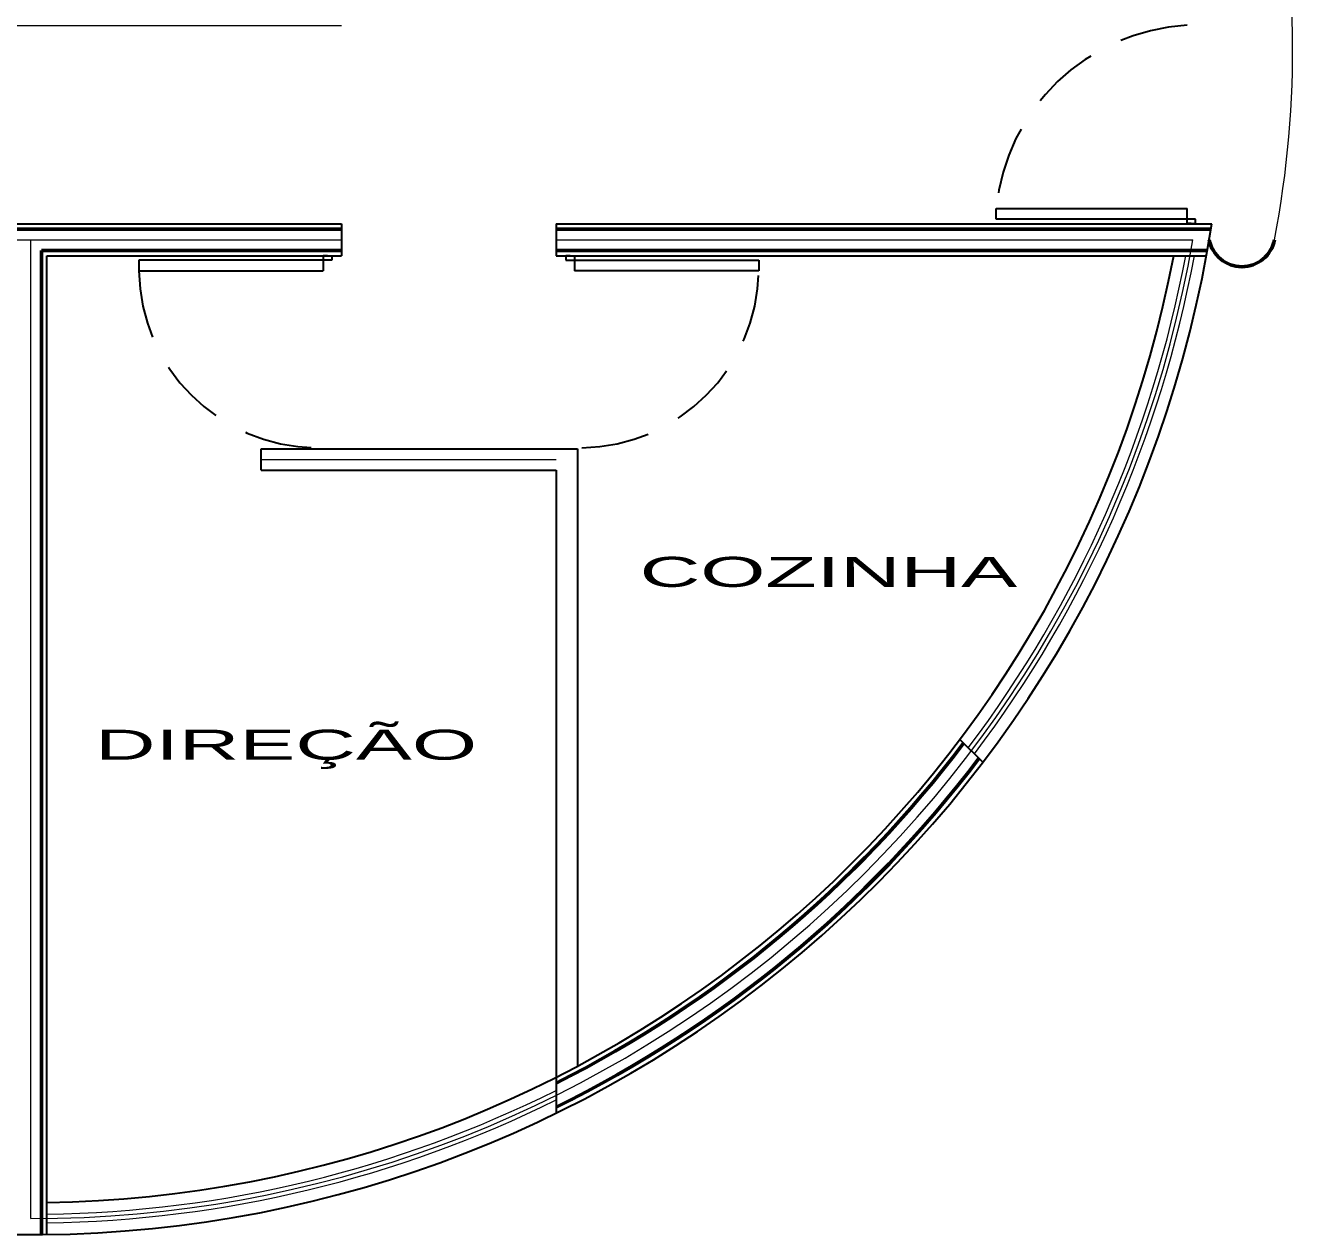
# Model space of a CAD drawing. Header units: millimetres. Extents: x 78.3 to 128, y 45 to 95.8.
# Drawn here: x 105.47 to 111.38, y 54.51 to 60.15 of the extents above; entities that cross this region are included whole.
import ezdxf

# ---------------------------------------------------------------- set-up
doc = ezdxf.new("R2010")
doc.units = ezdxf.units.MM
doc.header["$LTSCALE"] = 0.025
doc.linetypes.add('DASHED', pattern=[19.05, 12.7, -6.35])
for name, color, linetype, lineweight in [('EJES', 7, 'Continuous', 0), ('muebles', 255, 'Continuous', 25), ('MURO CARGA', 6, 'Continuous', 50), ('MURO DIVISORIO', 2, 'Continuous', 25), ('NOMBRES', 54, 'Continuous', 30), ('PISOS', 3, 'Continuous', 18), ('ventana', 4, 'Continuous', 15)]:
    doc.layers.add(name, color=color, linetype=linetype, lineweight=lineweight)
doc.styles.add('EST2', font='arial.ttf', dxfattribs={"width": 2, "height": 0.2})

msp = doc.modelspace()

# ---------------------------------------------------------------- linework, layer by layer
at = {"layer": 'EJES'}
for p, q in [((102.995, 60.154), (106.945, 60.154)), ((104.04, 59.154), (106.945, 59.154)), ((105.495, 54.5877), (105.495, 59.154)), ((107.945, 59.154), (110.9154, 59.154)), ((106.57, 58.129), (107.945, 58.129))]:
    msp.add_line(p, q, dxfattribs=at)
msp.add_arc((105.4952, 60.0877), 5.5, 269.99778, 350.22559, dxfattribs=at)
at = {"layer": 'muebles', "color": 0, "linetype": 'Continuous'}
for p, q in [((109.9978, 59.2996), (110.8878, 59.2996)), ((109.9978, 59.2496), (109.9978, 59.2996)), ((110.8878, 59.2496), (110.8878, 59.2996)), ((110.9278, 59.2496), (109.9978, 59.2496)), ((110.8878, 59.2296), (110.8878, 59.2496)), ((110.9078, 59.2296), (110.8878, 59.2296)), ((110.9078, 59.2296), (110.9278, 59.2296)), ((110.9278, 59.2296), (110.9278, 59.2496)), ((110.9278, 59.2296), (110.9278, 59.2496)), ((106.8996, 59.059), (105.9996, 59.059)), ((105.9996, 59.059), (105.9996, 59.009)), ((106.8796, 59.079), (106.8596, 59.079)), ((106.8596, 59.079), (106.8596, 59.059)), ((106.8596, 59.059), (106.8596, 59.009)), ((106.8796, 59.079), (106.8996, 59.079)), ((106.8996, 59.079), (106.8996, 59.059)), ((107.9904, 59.079), (107.9904, 59.059)), ((108.0104, 59.079), (107.9904, 59.079)), ((107.9904, 59.059), (108.8904, 59.059)), ((108.0104, 59.079), (108.0304, 59.079)), ((108.0304, 59.079), (108.0304, 59.059)), ((108.0304, 59.059), (108.0304, 59.009)), ((108.8904, 59.059), (108.8904, 59.009)), ((105.9996, 59.009), (106.8596, 59.009)), ((108.8904, 59.009), (108.0304, 59.009))]:
    msp.add_line(p, q, dxfattribs=at)
at = {"layer": 'muebles', "color": 0, "linetype": 'DASHED'}
for centre, radius, start, end in [((110.9402, 59.209), 0.9468, 93.17506, 174.5073), ((106.8351, 59.0195), 0.8356, 180.72224, 269.27776), ((108.0549, 59.0195), 0.8356, 270.72224, 359.27776)]:
    msp.add_arc(centre, radius, start, end, dxfattribs=at)
at = {"layer": 'MURO CARGA'}
for p, q in [((104.04, 59.204), (106.945, 59.204)), ((107.945, 59.204), (110.9997, 59.204)), ((105.545, 54.513), (105.545, 59.104)), ((105.545, 59.104), (106.945, 59.104)), ((107.945, 59.104), (110.9782, 59.104))]:
    msp.add_line(p, q, dxfattribs=at)
at = {"layer": 'MURO CARGA', "linetype": 'Continuous'}
msp.add_lwpolyline([(111.2955, 59.154, -0.827505), (110.9915, 59.154, -1.03433)], format="xyb", dxfattribs=at)
at = {"layer": 'MURO CARGA'}
for radius, start, end in [(5.45, 296.71175, 322.96666), (5.55, 296.19344, 322.82632)]:
    msp.add_arc((105.4952, 60.0877), radius, start, end, dxfattribs=at)
at = {"layer": 'MURO DIVISORIO'}
for p, q in [((104.04, 59.229), (106.945, 59.229)), ((106.945, 59.229), (106.945, 59.079)), ((107.945, 59.229), (111.0037, 59.229)), ((107.945, 59.229), (107.945, 59.079)), ((105.57, 54.5132), (105.57, 59.079)), ((105.57, 59.079), (106.945, 59.079)), ((107.945, 59.079), (110.9782, 59.079)), ((106.57, 58.079), (106.57, 58.179)), ((106.57, 58.179), (108.045, 58.179)), ((108.045, 58.179), (108.045, 55.2993)), ((106.57, 58.079), (107.945, 58.079)), ((107.945, 58.079), (107.945, 55.0798))]:
    msp.add_line(p, q, dxfattribs=at)
at = {"layer": 'MURO DIVISORIO', "linetype": 'Continuous'}
msp.add_line((109.828, 56.8231), (109.9354, 56.7165), dxfattribs=at)
at = {"layer": 'MURO DIVISORIO'}
for radius, start, end in [(5.575, 269.22699, 351.13931), (5.425, 270.78988, 349.28398)]:
    msp.add_arc((105.4952, 60.0877), radius, start, end, dxfattribs=at)
at = {"layer": 'PISOS', "linetype": 'Continuous'}
msp.add_arc((106.6865, 60.043), 4.6939, 349.08285, 12.75098, dxfattribs=at)
at = {"layer": 'ventana'}
for radius, start, end in [(5.48, 322.92401, 349.39279), (5.52, 322.86788, 349.47053), (5.48, 270.78196, 296.55402), (5.52, 270.77629, 296.34672)]:
    msp.add_arc((105.4952, 60.0877), radius, start, end, dxfattribs=at)

# ---------------------------------------------------------------- texts
at = {"layer": 'NOMBRES', "color": 0, "ltscale": 0.025, "style": 'EST2', "width": 2}
for s, p in [('COZINHA', (108.3352, 57.5348)), ('DIREÇÃO', (105.7948, 56.7284))]:
    msp.add_text(s, height=0.14, dxfattribs=at).set_placement(p)

doc.saveas('drawing.dxf')
